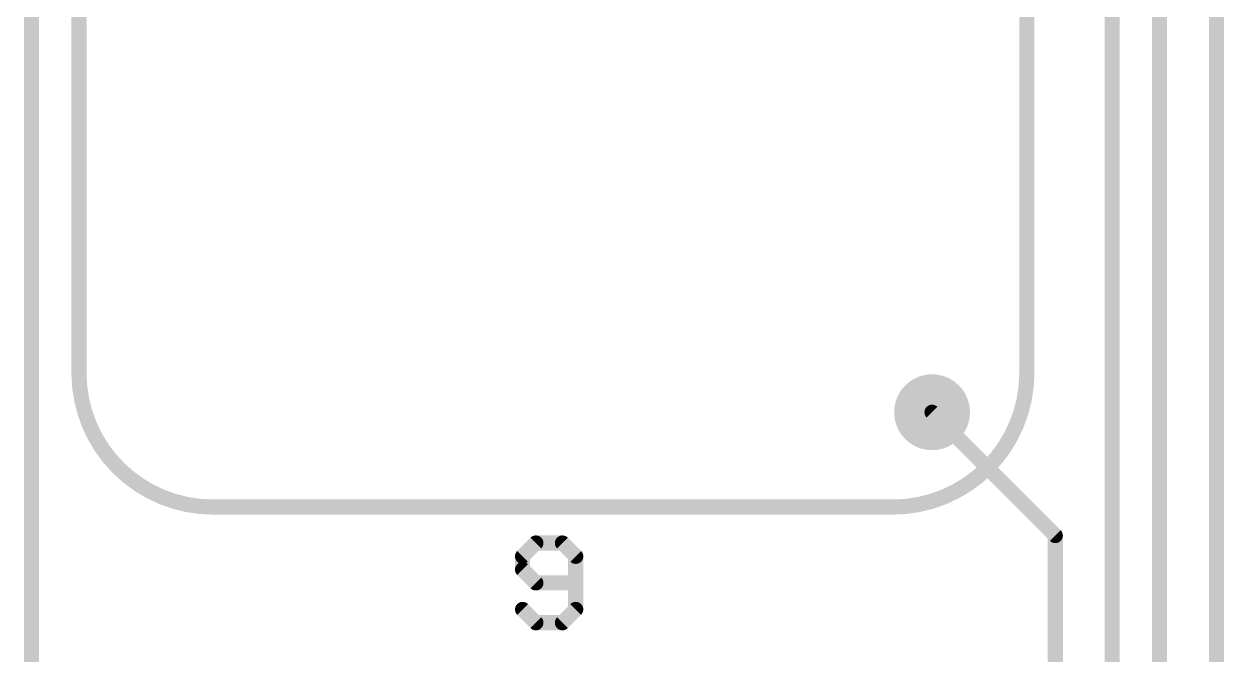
# Model space of a CAD drawing. Extents: x 0 to 48, y -23 to 79.
# Drawn here: x 32.28 to 48.36, y 27.23 to 35.68 of the extents above; entities that cross this region are included whole.
import ezdxf

# ---------------------------------------------------------------- set-up
doc = ezdxf.new("R2010")
doc.units = 0
for name, color, linetype in [('1', 12, 'CONTINUOUS'), ('16', 132, 'CONTINUOUS'), ('18', 110, 'CONTINUOUS'), ('20', 53, 'CONTINUOUS'), ('21', 41, 'CONTINUOUS')]:
    doc.layers.add(name, color=color, linetype=linetype)

# ---------------------------------------------------------------- blocks, each defined once
blk = doc.blocks.new('ROUNDV')
at = {"const_width": 0.5}
blk.add_lwpolyline([(0, -0.25, 1), (0, 0.25, 1), (0, -0.25)], format="xyb", dxfattribs=at)

msp = doc.modelspace()

# ---------------------------------------------------------------- linework, layer by layer
at = {"layer": '1', "const_width": 0.2032}
for points in [[(33.02, 40.114), (33.02, 31.006)], [(45.72, 31.006), (45.72, 40.114)], [(34.816, 29.21), (43.924, 29.21)]]:
    msp.add_lwpolyline(points, dxfattribs=at)
at = {"layer": '1'}
for points, const_width in [([(33.02, 31.006, 0.4142), (34.816, 29.21)], 0.2032), ([(33.0708, 31.006, 1), (32.9692, 31.006)], 0.1016), ([(32.9692, 31.006, 1), (33.0708, 31.006)], 0.1016), ([(43.924, 29.21, 0.4142), (45.72, 31.006)], 0.2032), ([(45.7708, 31.006, 1), (45.6692, 31.006)], 0.1016), ([(45.6692, 31.006, 1), (45.7708, 31.006)], 0.1016), ([(34.816, 29.2608, 1), (34.816, 29.1592)], 0.1016), ([(34.816, 29.1592, 1), (34.816, 29.2608)], 0.1016), ([(43.924, 29.2608, 1), (43.924, 29.1592)], 0.1016), ([(43.924, 29.1592, 1), (43.924, 29.2608)], 0.1016)]:
    msp.add_lwpolyline(points, format="xyb", dxfattribs=dict(at, const_width=const_width))
at = {"layer": '16', "const_width": 0.2032}
for points in [[(32.385, 13.335), (32.385, 57.785)], [(47.498, 11.938), (47.498, 57.912)], [(46.863, 12.573), (46.863, 43.307)], [(46.101, 28.829), (44.45, 30.48)], [(46.101, 13.081), (46.101, 28.829)]]:
    msp.add_lwpolyline(points, dxfattribs=at)
at = {"layer": '16', "const_width": 0.1016}
for points in [[(44.4859, 30.5159, 1), (44.4141, 30.4441)], [(46.1518, 28.829, 1), (46.0502, 28.829)], [(46.0651, 28.7931, 1), (46.1369, 28.8649)]]:
    msp.add_lwpolyline(points, format="xyb", dxfattribs=at)
at = {"layer": '20', "const_width": 0.2032}
msp.add_lwpolyline([(48.26, 78.74), (48.26, 0)], dxfattribs=at)
at = {"layer": '21', "const_width": 0.2032}
for points in [[(39.1416, 28.7283), (38.9636, 28.5504)], [(39.4975, 28.7283), (39.1416, 28.7283)], [(39.6754, 28.5504), (39.4975, 28.7283)], [(38.9636, 28.5504), (38.9636, 28.3724)], [(39.6754, 27.8386), (39.6754, 28.5504)], [(38.9636, 28.3724), (39.1416, 28.1945)], [(39.1416, 28.1945), (39.6754, 28.1945)], [(38.9636, 27.8386), (39.1416, 27.6606)], [(39.4975, 27.6606), (39.6754, 27.8386)], [(39.1416, 27.6606), (39.4975, 27.6606)]]:
    msp.add_lwpolyline(points, dxfattribs=at)
at = {"layer": '21', "const_width": 0.1016}
for points in [[(39.1416, 28.7791, 1), (39.1416, 28.6775)], [(39.1775, 28.6924, 1), (39.1056, 28.7642)], [(39.5334, 28.7642, 1), (39.4615, 28.6924)], [(39.4975, 28.6775, 1), (39.4975, 28.7791)], [(39.0144, 28.5504, 1), (38.9128, 28.5504)], [(38.9277, 28.5863, 1), (38.9995, 28.5144)], [(39.7262, 28.5504, 1), (39.6246, 28.5504)], [(39.6395, 28.5144, 1), (39.7113, 28.5863)], [(38.9995, 28.4083, 1), (38.9277, 28.3365)], [(38.9128, 28.3724, 1), (39.0144, 28.3724)], [(39.1416, 28.2453, 1), (39.1416, 28.1437)], [(39.1056, 28.1585, 1), (39.1775, 28.2304)], [(39.6754, 28.1437, 1), (39.6754, 28.2453)], [(38.9995, 27.8745, 1), (38.9277, 27.8026)], [(39.6246, 27.8386, 1), (39.7262, 27.8386)], [(39.7113, 27.8026, 1), (39.6395, 27.8745)], [(39.1416, 27.7114, 1), (39.1416, 27.6098)], [(39.1056, 27.6247, 1), (39.1775, 27.6965)], [(39.4615, 27.6965, 1), (39.5334, 27.6247)], [(39.4975, 27.6098, 1), (39.4975, 27.7114)]]:
    msp.add_lwpolyline(points, format="xyb", dxfattribs=at)

# ---------------------------------------------------------------- block references
at = {"layer": '18', "xscale": 1.016, "yscale": 1.016}
msp.add_blockref('ROUNDV', (44.45, 30.48), dxfattribs=at)
msp.add_blockref('ROUNDV', (44.45, 30.48), dxfattribs=at)

doc.saveas('drawing.dxf')
